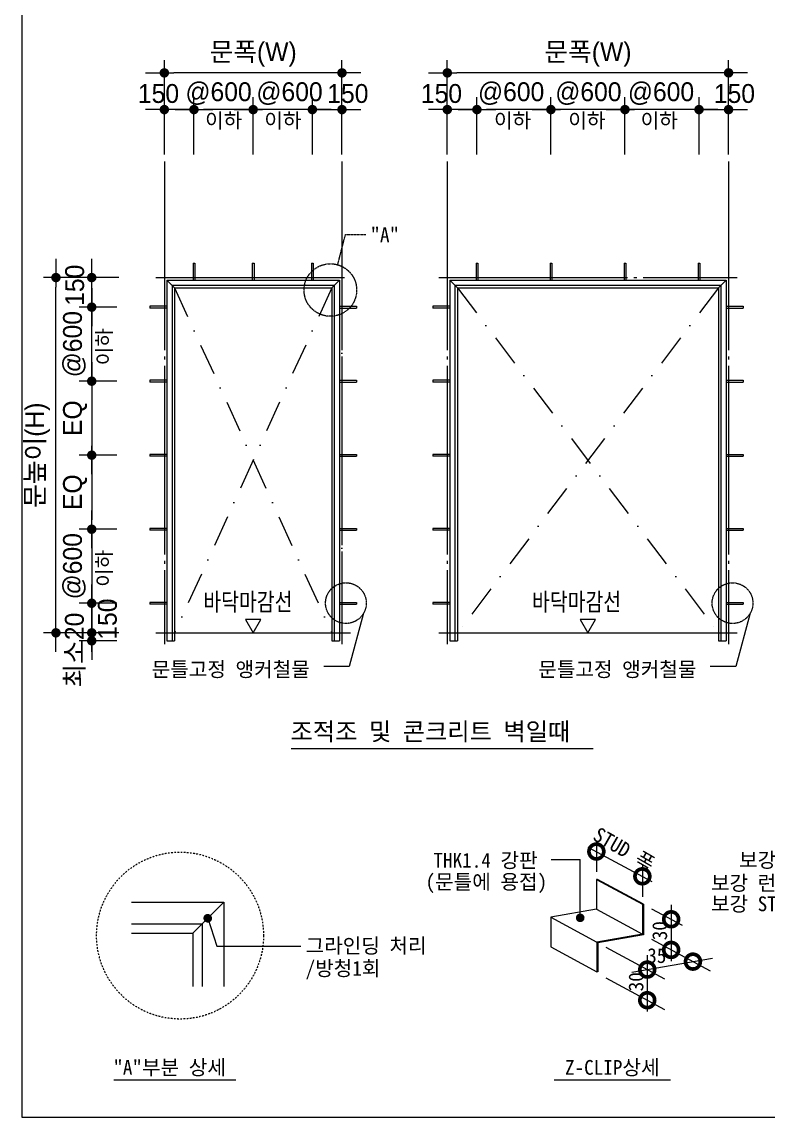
# Model space of a CAD drawing. Header units: millimetres. Extents: x 3752 to 81841, y 4485 to 53170.
# Drawn here: x 3794 to 15655, y 4485 to 21894 of the extents above; entities that cross this region are included whole.
import ezdxf

# ---------------------------------------------------------------- set-up
doc = ezdxf.new("R2010")
doc.units = ezdxf.units.MM
doc.header["$LTSCALE"] = 50
for name, pattern in [('CEN', [62, 60, -1, 0, -1]), ('CENTER', [65, 60, -2, 1, -2]), ('DASHDOT', [1, 0.5, -0.25, 0, -0.25]), ('HIDDEN2', [4.7625, 3.175, -1.5875])]:
    doc.linetypes.add(name, pattern=pattern)
for name, color, linetype in [('A-CNTL', 1, 'CENTER'), ('A-DIMS', 7, 'Continuous'), ('A-ELEV-LIN2', 7, 'Continuous'), ('A-MKXS-LEAD', 7, 'Continuous'), ('A-MKXS-MAK2', 3, 'Continuous'), ('A-XXXX-OPEN', 1, 'DASHDOT'), ('A-XXXX-STL', 3, 'Continuous'), ('A-XXXX-SYMB', 7, 'Continuous'), ('A-XXXX-TABL', 7, 'Continuous'), ('A-XXXX-TXT2', 3, 'Continuous'), ('CEN1', 10, 'CEN'), ('FIN2', 6, 'Continuous')]:
    doc.layers.add(name, color=color, linetype=linetype)
doc.styles.add('A.TESCO-돋움', font='')
doc.styles.add('돋움', font='')
doc.styles.add('돋움3', font='', dxfattribs={"width": 0.8})
doc.styles.add('돋움체', font='')
doc.styles.get('A.TESCO-돋움').set_extended_font_data('Dotum')
doc.styles.get('돋움').set_extended_font_data('Dotum')
doc.styles.get('돋움3').set_extended_font_data('Dotum')
doc.styles.get('돋움체').set_extended_font_data('DotumChe')
doc.dimstyles.new('CDIM', dxfattribs={"dimscale": 100, "dimtxt": 3, "dimasz": 1, "dimexe": 2, "dimexo": 1, "dimgap": 1, "dimtad": 1, "dimdec": 0, "dimrnd": 0.5, "dimzin": 0, "dimdsep": 32, "dimtxsty": '돋움3', "dimblk1": '_CIDOT', "dimblk2": '_CIDOT', "dimsah": 1, "dimcen": 5.5, "dimclrd": 2, "dimclre": 2, "dimclrt": 7, "dimadec": 0, "dimazin": 0, "dimtfac": 1, "dimtdec": 0, "dimtix": 1, "dimtmove": 2, "dimatfit": 1, "dimldrblk": 'DOT', "dimfxl": 1, "dimtolj": 1, "dimtzin": 0, "dimlwd": -1, "dimarcsym": 0})

# ---------------------------------------------------------------- blocks, each defined once
blk = doc.blocks.new('_DotSmall')
at = {"color": 0, "linetype": 'ByBlock', "const_width": 0.5}
blk.add_lwpolyline([(-0.0625, 0, 1), (0.0625, 0, 1)], format="xyb", close=True, dxfattribs=at)
blk = doc.blocks.new('_CIDOT')
at = {"color": 0, "linetype": 'ByBlock'}
blk.add_line((2, 0), (-1, 0), dxfattribs=at)
at = {"color": 0, "linetype": 'ByBlock', "const_width": 0.5}
blk.add_lwpolyline([(-0.25, 0, 1), (0.25, 0, 1)], format="xyb", close=True, dxfattribs=at)
blk = doc.blocks.new('*D162')
at = {"layer": 'A-DIMS', "transparency": 16777216}
for p, q in [((4904, 17980), (4904, 18130)), ((4904, 17360), (4904, 17830)), ((4904, 17210), (4904, 17060))]:
    blk.add_line(p, q, dxfattribs=at)
at = {"layer": 'A-DIMS', "lineweight": -2, "transparency": 16777216}
for p, q in [((5304, 17830), (4704, 17830)), ((5304, 17360), (4704, 17360))]:
    blk.add_line(p, q, dxfattribs=at)
at = {"layer": 'A-DIMS', "transparency": 16777216, "xscale": 150, "yscale": 150, "zscale": 150}
for p, rotation in [((4904, 17830), 270), ((4904, 17360), 90)]:
    blk.add_blockref('_CIDOT', p, dxfattribs=dict(at, rotation=rotation))
at = {"layer": 'A-DIMS', "color": 3, "transparency": 16777216, "insert": (4634, 17708), "char_height": 300, "attachment_point": 5, "rotation": 90, "style": '돋움'}
blk.add_mtext('\\A1;150', dxfattribs=at)
blk = doc.blocks.new('_Dot')
at = {"color": 0, "linetype": 'ByBlock', "lineweight": -2}
blk.add_line((-0.5, 0), (-1, 0), dxfattribs=at)
at = {"color": 0, "linetype": 'ByBlock', "const_width": 0.5}
blk.add_lwpolyline([(-0.25, 0, 1), (0.25, 0, 1)], format="xyb", close=True, dxfattribs=at)
blk = doc.blocks.new('*D163')
at = {"layer": 'A-DIMS', "lineweight": -2, "transparency": 16777216}
for p, q in [((5335, 17830), (4135, 17830)), ((5335, 12183), (4135, 12183))]:
    blk.add_line(p, q, dxfattribs=at)
at = {"layer": 'A-DIMS', "transparency": 16777216}
blk.add_line((4335, 12333), (4335, 17680), dxfattribs=at)
at = {"layer": 'A-DIMS', "transparency": 16777216, "xscale": 150, "yscale": 150, "zscale": 150}
for p, rotation in [((4335, 17830), 90), ((4335, 12183), 270)]:
    blk.add_blockref('_CIDOT', p, dxfattribs=dict(at, rotation=rotation))
at = {"layer": 'A-DIMS', "color": 3, "transparency": 16777216, "insert": (4043, 15007), "char_height": 300, "attachment_point": 5, "rotation": 90, "style": '돋움'}
blk.add_mtext('\\A1;문높이(H)', dxfattribs=at)
blk = doc.blocks.new('*D164')
at = {"layer": 'A-DIMS', "transparency": 16777216}
for p, q in [((4904, 17510), (4904, 17660)), ((4904, 16183), (4904, 17360)), ((4904, 16033), (4904, 15883))]:
    blk.add_line(p, q, dxfattribs=at)
at = {"layer": 'A-DIMS', "lineweight": -2, "transparency": 16777216}
for p, q in [((5304, 17360), (4704, 17360)), ((5304, 16183), (4704, 16183))]:
    blk.add_line(p, q, dxfattribs=at)
at = {"layer": 'A-DIMS', "transparency": 16777216, "xscale": 150, "yscale": 150, "zscale": 150}
for p, rotation in [((4904, 17360), 270), ((4904, 16183), 90)]:
    blk.add_blockref('_CIDOT', p, dxfattribs=dict(at, rotation=rotation))
at = {"layer": 'A-DIMS', "color": 3, "transparency": 16777216, "insert": (4628, 16772), "char_height": 300, "attachment_point": 5, "rotation": 90, "style": '돋움'}
blk.add_mtext('\\A1;@600', dxfattribs=at)
blk = doc.blocks.new('*D165')
at = {"layer": 'A-DIMS', "transparency": 16777216}
for p, q in [((4904, 12333), (4904, 12483)), ((4904, 12056), (4904, 12183)), ((4904, 11906), (4904, 11756))]:
    blk.add_line(p, q, dxfattribs=at)
at = {"layer": 'A-DIMS', "lineweight": -2, "transparency": 16777216}
for p, q in [((5304, 12183), (4704, 12183)), ((5304, 12056), (4704, 12056))]:
    blk.add_line(p, q, dxfattribs=at)
at = {"layer": 'A-DIMS', "transparency": 16777216, "xscale": 150, "yscale": 150, "zscale": 150}
for p, rotation in [((4904, 12056), 90), ((4904, 12183), 270)]:
    blk.add_blockref('_CIDOT', p, dxfattribs=dict(at, rotation=rotation))
at = {"layer": 'A-DIMS', "color": 3, "transparency": 16777216, "insert": (4644, 11909), "char_height": 300, "attachment_point": 5, "rotation": 90, "style": '돋움'}
blk.add_mtext('\\A1;최소20', dxfattribs=at)
blk = doc.blocks.new('*D166')
at = {"layer": 'A-DIMS', "transparency": 16777216}
for p, q in [((4904, 12803), (4904, 12953)), ((4904, 12653), (4904, 12183)), ((4904, 12033), (4904, 11883))]:
    blk.add_line(p, q, dxfattribs=at)
at = {"layer": 'A-DIMS', "lineweight": -2, "transparency": 16777216}
for p, q in [((5304, 12653), (4704, 12653)), ((5304, 12183), (4704, 12183))]:
    blk.add_line(p, q, dxfattribs=at)
at = {"layer": 'A-DIMS', "transparency": 16777216, "xscale": 150, "yscale": 150, "zscale": 150}
for p, rotation in [((4904, 12653), 270), ((4904, 12183), 90)]:
    blk.add_blockref('_CIDOT', p, dxfattribs=dict(at, rotation=rotation))
at = {"layer": 'A-DIMS', "color": 3, "transparency": 16777216, "insert": (5154, 12401), "char_height": 300, "attachment_point": 5, "rotation": 90, "style": '돋움'}
blk.add_mtext('\\A1;150', dxfattribs=at)
blk = doc.blocks.new('*D167')
at = {"layer": 'A-DIMS', "transparency": 16777216}
for p, q in [((4904, 13980), (4904, 14130)), ((4904, 13830), (4904, 12653)), ((4904, 12503), (4904, 12353))]:
    blk.add_line(p, q, dxfattribs=at)
at = {"layer": 'A-DIMS', "lineweight": -2, "transparency": 16777216}
for p, q in [((5304, 13830), (4704, 13830)), ((5304, 12653), (4704, 12653))]:
    blk.add_line(p, q, dxfattribs=at)
at = {"layer": 'A-DIMS', "transparency": 16777216, "xscale": 150, "yscale": 150, "zscale": 150}
for p, rotation in [((4904, 13830), 270), ((4904, 12653), 90)]:
    blk.add_blockref('_CIDOT', p, dxfattribs=dict(at, rotation=rotation))
at = {"layer": 'A-DIMS', "color": 3, "transparency": 16777216, "insert": (4628, 13242), "char_height": 300, "attachment_point": 5, "rotation": 90, "style": '돋움'}
blk.add_mtext('\\A1;@600', dxfattribs=at)
blk = doc.blocks.new('*D168')
at = {"layer": 'A-DIMS', "lineweight": -2, "transparency": 16777216}
for p, q in [((5304, 16183), (4704, 16183)), ((5304, 15007), (4704, 15007))]:
    blk.add_line(p, q, dxfattribs=at)
at = {"layer": 'A-DIMS', "transparency": 16777216}
blk.add_line((4904, 16033), (4904, 15157), dxfattribs=at)
at = {"layer": 'A-DIMS', "transparency": 16777216, "xscale": 150, "yscale": 150, "zscale": 150}
for p, rotation in [((4904, 16183), 90), ((4904, 15007), 270)]:
    blk.add_blockref('_CIDOT', p, dxfattribs=dict(at, rotation=rotation))
at = {"layer": 'A-DIMS', "color": 3, "transparency": 16777216, "insert": (4639, 15595), "char_height": 300, "attachment_point": 5, "rotation": 90, "style": '돋움'}
blk.add_mtext('\\A1;EQ', dxfattribs=at)
blk = doc.blocks.new('*D169')
at = {"layer": 'A-DIMS', "lineweight": -2, "transparency": 16777216}
for p, q in [((5304, 15007), (4704, 15007)), ((5304, 13830), (4704, 13830))]:
    blk.add_line(p, q, dxfattribs=at)
at = {"layer": 'A-DIMS', "transparency": 16777216}
blk.add_line((4904, 14857), (4904, 13980), dxfattribs=at)
at = {"layer": 'A-DIMS', "transparency": 16777216, "xscale": 150, "yscale": 150, "zscale": 150}
for p, rotation in [((4904, 15007), 90), ((4904, 13830), 270)]:
    blk.add_blockref('_CIDOT', p, dxfattribs=dict(at, rotation=rotation))
at = {"layer": 'A-DIMS', "color": 3, "transparency": 16777216, "insert": (4639, 14418), "char_height": 300, "attachment_point": 5, "rotation": 90, "style": '돋움'}
blk.add_mtext('\\A1;EQ', dxfattribs=at)
blk = doc.blocks.new('*D170')
at = {"layer": 'A-DIMS', "lineweight": -2, "transparency": 16777216}
for p, q in [((6058, 19784), (6058, 21284)), ((8882, 19784), (8882, 21284))]:
    blk.add_line(p, q, dxfattribs=at)
at = {"layer": 'A-DIMS', "transparency": 16777216}
blk.add_line((8732, 21084), (6208, 21084), dxfattribs=at)
at = {"layer": 'A-DIMS', "transparency": 16777216, "xscale": 150, "yscale": 150, "zscale": 150, "rotation": 180}
blk.add_blockref('_CIDOT', (6058, 21084), dxfattribs=at)
at = {"layer": 'A-DIMS', "transparency": 16777216, "xscale": 150, "yscale": 150, "zscale": 150}
blk.add_blockref('_CIDOT', (8882, 21084), dxfattribs=at)
at = {"layer": 'A-DIMS', "color": 3, "transparency": 16777216, "insert": (7470, 21376), "char_height": 300, "attachment_point": 5, "style": '돋움'}
blk.add_mtext('\\A1;문폭(W)', dxfattribs=at)
blk = doc.blocks.new('*D171')
at = {"layer": 'A-DIMS', "lineweight": -2, "transparency": 16777216}
for p, q in [((6058, 19784), (6058, 20700)), ((6529, 19784), (6529, 20700))]:
    blk.add_line(p, q, dxfattribs=at)
at = {"layer": 'A-DIMS', "transparency": 16777216}
for p, q in [((5908, 20500), (5758, 20500)), ((6529, 20500), (6058, 20500)), ((6679, 20500), (6829, 20500))]:
    blk.add_line(p, q, dxfattribs=at)
at = {"layer": 'A-DIMS', "transparency": 16777216, "xscale": 150, "yscale": 150, "zscale": 150}
blk.add_blockref('_CIDOT', (6058, 20500), dxfattribs=at)
at = {"layer": 'A-DIMS', "transparency": 16777216, "xscale": 150, "yscale": 150, "zscale": 150, "rotation": 180}
blk.add_blockref('_CIDOT', (6529, 20500), dxfattribs=at)
at = {"layer": 'A-DIMS', "color": 3, "transparency": 16777216, "insert": (5965, 20754), "char_height": 300, "attachment_point": 5, "style": '돋움'}
blk.add_mtext('\\A1;150', dxfattribs=at)
blk = doc.blocks.new('*D172')
at = {"layer": 'A-DIMS', "lineweight": -2, "transparency": 16777216}
for p, q in [((6529, 19784), (6529, 20700)), ((7470, 19784), (7470, 20700))]:
    blk.add_line(p, q, dxfattribs=at)
at = {"layer": 'A-DIMS', "transparency": 16777216}
blk.add_line((7320, 20500), (6679, 20500), dxfattribs=at)
at = {"layer": 'A-DIMS', "transparency": 16777216, "xscale": 150, "yscale": 150, "zscale": 150, "rotation": 180}
blk.add_blockref('_CIDOT', (6529, 20500), dxfattribs=at)
at = {"layer": 'A-DIMS', "transparency": 16777216, "xscale": 150, "yscale": 150, "zscale": 150}
blk.add_blockref('_CIDOT', (7470, 20500), dxfattribs=at)
at = {"layer": 'A-DIMS', "color": 3, "transparency": 16777216, "insert": (6920, 20754), "char_height": 300, "attachment_point": 5, "style": '돋움'}
blk.add_mtext('\\A1;@600', dxfattribs=at)
blk = doc.blocks.new('*D173')
at = {"layer": 'A-DIMS', "lineweight": -2, "transparency": 16777216}
for p, q in [((7470, 19784), (7470, 20700)), ((8411, 19784), (8411, 20700))]:
    blk.add_line(p, q, dxfattribs=at)
at = {"layer": 'A-DIMS', "transparency": 16777216}
blk.add_line((8261, 20500), (7620, 20500), dxfattribs=at)
at = {"layer": 'A-DIMS', "transparency": 16777216, "xscale": 150, "yscale": 150, "zscale": 150, "rotation": 180}
blk.add_blockref('_CIDOT', (7470, 20500), dxfattribs=at)
at = {"layer": 'A-DIMS', "transparency": 16777216, "xscale": 150, "yscale": 150, "zscale": 150}
blk.add_blockref('_CIDOT', (8411, 20500), dxfattribs=at)
at = {"layer": 'A-DIMS', "color": 3, "transparency": 16777216, "insert": (8048, 20754), "char_height": 300, "attachment_point": 5, "style": '돋움'}
blk.add_mtext('\\A1;@600', dxfattribs=at)
blk = doc.blocks.new('*D174')
at = {"layer": 'A-DIMS', "lineweight": -2, "transparency": 16777216}
for p, q in [((8411, 19784), (8411, 20700)), ((8882, 19784), (8882, 20700))]:
    blk.add_line(p, q, dxfattribs=at)
at = {"layer": 'A-DIMS', "transparency": 16777216}
for p, q in [((8261, 20500), (8111, 20500)), ((8411, 20500), (8882, 20500)), ((9032, 20500), (9182, 20500))]:
    blk.add_line(p, q, dxfattribs=at)
at = {"layer": 'A-DIMS', "transparency": 16777216, "xscale": 150, "yscale": 150, "zscale": 150}
blk.add_blockref('_CIDOT', (8411, 20500), dxfattribs=at)
at = {"layer": 'A-DIMS', "transparency": 16777216, "xscale": 150, "yscale": 150, "zscale": 150, "rotation": 180}
blk.add_blockref('_CIDOT', (8882, 20500), dxfattribs=at)
at = {"layer": 'A-DIMS', "color": 3, "transparency": 16777216, "insert": (8975, 20754), "char_height": 300, "attachment_point": 5, "style": '돋움'}
blk.add_mtext('\\A1;150', dxfattribs=at)
blk = doc.blocks.new('*D175')
at = {"layer": 'A-DIMS', "lineweight": -2, "transparency": 16777216}
for p, q in [((10556, 19784), (10556, 21284)), ((15027, 19784), (15027, 21284))]:
    blk.add_line(p, q, dxfattribs=at)
at = {"layer": 'A-DIMS', "transparency": 16777216}
blk.add_line((14877, 21084), (10706, 21084), dxfattribs=at)
at = {"layer": 'A-DIMS', "transparency": 16777216, "xscale": 150, "yscale": 150, "zscale": 150, "rotation": 180}
blk.add_blockref('_CIDOT', (10556, 21084), dxfattribs=at)
at = {"layer": 'A-DIMS', "transparency": 16777216, "xscale": 150, "yscale": 150, "zscale": 150}
blk.add_blockref('_CIDOT', (15027, 21084), dxfattribs=at)
at = {"layer": 'A-DIMS', "color": 3, "transparency": 16777216, "insert": (12792, 21376), "char_height": 300, "attachment_point": 5, "style": '돋움'}
blk.add_mtext('\\A1;문폭(W)', dxfattribs=at)
blk = doc.blocks.new('*D176')
at = {"layer": 'A-DIMS', "lineweight": -2, "transparency": 16777216}
for p, q in [((10556, 19784), (10556, 20700)), ((11027, 19784), (11027, 20700))]:
    blk.add_line(p, q, dxfattribs=at)
at = {"layer": 'A-DIMS', "transparency": 16777216}
for p, q in [((10406, 20500), (10256, 20500)), ((11027, 20500), (10556, 20500)), ((11177, 20500), (11327, 20500))]:
    blk.add_line(p, q, dxfattribs=at)
at = {"layer": 'A-DIMS', "transparency": 16777216, "xscale": 150, "yscale": 150, "zscale": 150}
blk.add_blockref('_CIDOT', (10556, 20500), dxfattribs=at)
at = {"layer": 'A-DIMS', "transparency": 16777216, "xscale": 150, "yscale": 150, "zscale": 150, "rotation": 180}
blk.add_blockref('_CIDOT', (11027, 20500), dxfattribs=at)
at = {"layer": 'A-DIMS', "color": 3, "transparency": 16777216, "insert": (10463, 20754), "char_height": 300, "attachment_point": 5, "style": '돋움'}
blk.add_mtext('\\A1;150', dxfattribs=at)
blk = doc.blocks.new('*D177')
at = {"layer": 'A-DIMS', "lineweight": -2, "transparency": 16777216}
for p, q in [((11027, 19784), (11027, 20700)), ((12203, 19784), (12203, 20700))]:
    blk.add_line(p, q, dxfattribs=at)
at = {"layer": 'A-DIMS', "transparency": 16777216}
blk.add_line((12053, 20500), (11177, 20500), dxfattribs=at)
at = {"layer": 'A-DIMS', "transparency": 16777216, "xscale": 150, "yscale": 150, "zscale": 150, "rotation": 180}
blk.add_blockref('_CIDOT', (11027, 20500), dxfattribs=at)
at = {"layer": 'A-DIMS', "transparency": 16777216, "xscale": 150, "yscale": 150, "zscale": 150}
blk.add_blockref('_CIDOT', (12203, 20500), dxfattribs=at)
at = {"layer": 'A-DIMS', "color": 3, "transparency": 16777216, "insert": (11571, 20754), "char_height": 300, "attachment_point": 5, "style": '돋움'}
blk.add_mtext('\\A1;@600', dxfattribs=at)
blk = doc.blocks.new('*D178')
at = {"layer": 'A-DIMS', "lineweight": -2, "transparency": 16777216}
for p, q in [((14557, 19784), (14557, 20700)), ((15027, 19784), (15027, 20700))]:
    blk.add_line(p, q, dxfattribs=at)
at = {"layer": 'A-DIMS', "transparency": 16777216}
for p, q in [((14407, 20500), (14257, 20500)), ((14557, 20500), (15027, 20500)), ((15177, 20500), (15327, 20500))]:
    blk.add_line(p, q, dxfattribs=at)
at = {"layer": 'A-DIMS', "transparency": 16777216, "xscale": 150, "yscale": 150, "zscale": 150}
blk.add_blockref('_CIDOT', (14557, 20500), dxfattribs=at)
at = {"layer": 'A-DIMS', "transparency": 16777216, "xscale": 150, "yscale": 150, "zscale": 150, "rotation": 180}
blk.add_blockref('_CIDOT', (15027, 20500), dxfattribs=at)
at = {"layer": 'A-DIMS', "color": 3, "transparency": 16777216, "insert": (15120, 20754), "char_height": 300, "attachment_point": 5, "style": '돋움'}
blk.add_mtext('\\A1;150', dxfattribs=at)
blk = doc.blocks.new('*D179')
at = {"layer": 'A-DIMS', "lineweight": -2, "transparency": 16777216}
for p, q in [((12203, 19784), (12203, 20700)), ((13380, 19784), (13380, 20700))]:
    blk.add_line(p, q, dxfattribs=at)
at = {"layer": 'A-DIMS', "transparency": 16777216}
blk.add_line((13230, 20500), (12353, 20500), dxfattribs=at)
at = {"layer": 'A-DIMS', "transparency": 16777216, "xscale": 150, "yscale": 150, "zscale": 150, "rotation": 180}
blk.add_blockref('_CIDOT', (12203, 20500), dxfattribs=at)
at = {"layer": 'A-DIMS', "transparency": 16777216, "xscale": 150, "yscale": 150, "zscale": 150}
blk.add_blockref('_CIDOT', (13380, 20500), dxfattribs=at)
at = {"layer": 'A-DIMS', "color": 3, "transparency": 16777216, "insert": (12799, 20754), "char_height": 300, "attachment_point": 5, "style": '돋움'}
blk.add_mtext('\\A1;@600', dxfattribs=at)
blk = doc.blocks.new('*D180')
at = {"layer": 'A-DIMS', "lineweight": -2, "transparency": 16777216}
for p, q in [((13380, 19784), (13380, 20700)), ((14557, 19784), (14557, 20700))]:
    blk.add_line(p, q, dxfattribs=at)
at = {"layer": 'A-DIMS', "transparency": 16777216}
blk.add_line((14407, 20500), (13530, 20500), dxfattribs=at)
at = {"layer": 'A-DIMS', "transparency": 16777216, "xscale": 150, "yscale": 150, "zscale": 150, "rotation": 180}
blk.add_blockref('_CIDOT', (13380, 20500), dxfattribs=at)
at = {"layer": 'A-DIMS', "transparency": 16777216, "xscale": 150, "yscale": 150, "zscale": 150}
blk.add_blockref('_CIDOT', (14557, 20500), dxfattribs=at)
at = {"layer": 'A-DIMS', "color": 3, "transparency": 16777216, "insert": (13953, 20754), "char_height": 300, "attachment_point": 5, "style": '돋움'}
blk.add_mtext('\\A1;@600', dxfattribs=at)

msp = doc.modelspace()

# ---------------------------------------------------------------- linework, layer by layer
at = {"layer": 'A-CNTL'}
for p, q in [((6058.1, 19677.2), (6058.1, 12002)), ((10556.1, 19677.2), (10556.1, 12002)), ((15027.3, 19677.2), (15027.3, 12002)), ((5922.5, 17830.5), (9017.5, 17830.5)), ((10420.6, 17830.5), (15162.8, 17830.5))]:
    msp.add_line(p, q, dxfattribs=at)
at = {"layer": 'A-DIMS'}
for p, q in [((12792, 8778.6), (13807.6, 8231.2)), ((12925.3, 8878.1), (12925.3, 8383.1)), ((13656.6, 8484), (13656.6, 7989)), ((14114.4, 7861.3), (14114.4, 6964.6)), ((13802, 7798.2), (14288.7, 7536)), ((13076, 7184.8), (14007.5, 6682.8)), ((13802, 7311.4), (14733.5, 6809.3)), ((13486.5, 6786.8), (14773.7, 7011.2)), ((13734.3, 7061.4), (13734.3, 6164.7)), ((13076, 6697.9), (14007.5, 6195.9))]:
    msp.add_line(p, q, dxfattribs=at)
at = {"layer": 'A-ELEV-LIN2', "linetype": 'Continuous'}
for p, q in [((6098.7, 17789.8), (6098.7, 12056.2)), ((6098.7, 17789.8), (8841.3, 17789.8)), ((6098.7, 17789.8), (6220.7, 17667.8)), ((8719.3, 17667.8), (8841.3, 17789.8)), ((8841.3, 17789.8), (8841.3, 12056.2)), ((10596.8, 17789.8), (10596.8, 12056.2)), ((10596.8, 17789.8), (14986.6, 17789.8)), ((10596.8, 17789.8), (10718.8, 17667.8)), ((14864.6, 17667.8), (14986.6, 17789.8)), ((14986.6, 17789.8), (14986.6, 12056.2)), ((6180.1, 17708.5), (6180.1, 12056.2)), ((6180.1, 17708.5), (8760, 17708.5)), ((6220.7, 17667.8), (6220.7, 12056.2)), ((6220.7, 17667.8), (8719.3, 17667.8)), ((8719.3, 17667.8), (8719.3, 12056.2)), ((8760, 17708.5), (8760, 12056.2)), ((10678.1, 17708.5), (10678.1, 12056.2)), ((10678.1, 17708.5), (14905.3, 17708.5)), ((10718.8, 17667.8), (10718.8, 12056.2)), ((10718.8, 17667.8), (14864.6, 17667.8)), ((14864.6, 17667.8), (14864.6, 12056.2)), ((14905.3, 17708.5), (14905.3, 12056.2)), ((6098.7, 12056.2), (6220.7, 12056.2)), ((8719.3, 12056.2), (8841.3, 12056.2)), ((10596.8, 12056.2), (10718.8, 12056.2)), ((14864.6, 12056.2), (14986.6, 12056.2)), ((12925.3, 8261.6), (12925.3, 7789)), ((12925.3, 8261.6), (13656.6, 7867.5)), ((12942.3, 8261.6), (12925.3, 8261.6)), ((13673.5, 7867.5), (12942.3, 8261.6)), ((5535.2, 7900), (7001.9, 7900)), ((6509, 7407.1), (7001.9, 7900)), ((7001.9, 7900), (7001.9, 6561.4)), ((13673.5, 7867.5), (13656.6, 7867.5)), ((12925.3, 7789), (12199.2, 7662.4)), ((12199.2, 7662.4), (12930.5, 7268.3)), ((12199.2, 7662.4), (12199.2, 7189.8)), ((12925.3, 7789), (13656.6, 7394.9)), ((5535.2, 7554.9), (6656.9, 7554.9)), ((6656.9, 7554.9), (6656.9, 6561.4)), ((5535.2, 7407.1), (6509, 7407.1)), ((6509, 7407.1), (6509, 6561.4)), ((12199.2, 7189.8), (12930.5, 6795.7)), ((12947.5, 6795.7), (12930.5, 6795.7))]:
    msp.add_line(p, q, dxfattribs=at)
for points in [[(13656.6, 7867.5), (13656.6, 7394.9), (12930.5, 7268.3), (12930.5, 6795.7)], [(13673.5, 7867.5), (13673.5, 7380.6), (12947.5, 7254), (12947.5, 6795.7)]]:
    msp.add_lwpolyline(points, dxfattribs=at)
at = {"layer": 'A-MKXS-LEAD'}
for p, q in [((9224.8, 12493.2), (8998.6, 11649.3)), ((15370.1, 12493.2), (15143.9, 11649.3)), ((8998.6, 11649.3), (8591.3, 11649.3)), ((15143.9, 11649.3), (14736.6, 11649.3)), ((12205.8, 8579.5), (12668.4, 8579.5)), ((12668.4, 7652.7), (12668.4, 8579.5)), ((6747.6, 7645.7), (6894.3, 7202.5)), ((6894.3, 7202.5), (8227.7, 7202.5))]:
    msp.add_line(p, q, dxfattribs=at)
at = {"layer": 'A-MKXS-LEAD', "const_width": 68.5}
for points in [[(6713.3, 7645.7, -1), (6781.8, 7645.7, -1)], [(12668.4, 7618.4, 1), (12668.4, 7686.9, 1)]]:
    msp.add_lwpolyline(points, format="xyb", close=True, dxfattribs=at)
at = {"layer": 'A-MKXS-MAK2', "linetype": 'HIDDEN2', "ltscale": 0.01}
for p, q in [((8813.8, 18033.3), (8936.7, 18513.4)), ((8936.7, 18513.4), (9259, 18513.4))]:
    msp.add_line(p, q, dxfattribs=at)
for centre, radius in [((8697, 17632.2), 417.8), ((8944.5, 12655.1), 323.7), ((15089.8, 12655.1), 323.7)]:
    msp.add_circle(centre, radius, dxfattribs=at)
at = {"layer": 'A-XXXX-OPEN', "ltscale": 20}
for p, q in [((8719.3, 17667.8), (6220.7, 12182.7)), ((6220.7, 17667.8), (8719.3, 12182.7)), ((14864.6, 17667.8), (10718.8, 12182.7)), ((10718.8, 17667.8), (14864.6, 12182.7))]:
    msp.add_line(p, q, dxfattribs=at)
at = {"layer": 'A-XXXX-STL'}
for p, q in [((6515.2, 18060.9), (6515.2, 17789.8)), ((6515.2, 18060.9), (6542.3, 18060.9)), ((6542.3, 18060.9), (6542.3, 17789.8)), ((7456.5, 18060.9), (7456.5, 17789.8)), ((7456.5, 18060.9), (7483.6, 18060.9)), ((7483.6, 18060.9), (7483.6, 17789.8)), ((8397.7, 18060.9), (8397.7, 17789.8)), ((8397.7, 18060.9), (8424.9, 18060.9)), ((8424.9, 18060.9), (8424.9, 17789.8)), ((11013.2, 18060.9), (11040.3, 18060.9)), ((11013.2, 18060.9), (11013.2, 17789.8)), ((11040.3, 18060.9), (11040.3, 17789.8)), ((12189.8, 18060.9), (12189.8, 17789.8)), ((12189.8, 18060.9), (12217, 18060.9)), ((12217, 18060.9), (12217, 17789.8)), ((13366.5, 18060.9), (13366.5, 17789.8)), ((13366.5, 18060.9), (13393.6, 18060.9)), ((13393.6, 18060.9), (13393.6, 17789.8)), ((14543.1, 18060.9), (14570.2, 18060.9)), ((14543.1, 18060.9), (14543.1, 17789.8)), ((14570.2, 18060.9), (14570.2, 17789.8)), ((6098.7, 17373.4), (5827.7, 17373.4)), ((5827.7, 17373.4), (5827.7, 17346.3)), ((6098.7, 17346.3), (5827.7, 17346.3)), ((8841.3, 17373.4), (9112.4, 17373.4)), ((8841.3, 17346.3), (9112.4, 17346.3)), ((9112.4, 17373.4), (9112.4, 17346.3)), ((10596.8, 17373.4), (10325.7, 17373.4)), ((10325.7, 17373.4), (10325.7, 17346.3)), ((10596.8, 17346.3), (10325.7, 17346.3)), ((14986.6, 17373.4), (15257.7, 17373.4)), ((14986.6, 17346.3), (15257.7, 17346.3)), ((15257.7, 17373.4), (15257.7, 17346.3)), ((6098.7, 16196.8), (5827.7, 16196.8)), ((5827.7, 16196.8), (5827.7, 16169.7)), ((8841.3, 16196.8), (9112.4, 16196.8)), ((9112.4, 16196.8), (9112.4, 16169.7)), ((10596.8, 16196.8), (10325.7, 16196.8)), ((10325.7, 16196.8), (10325.7, 16169.7)), ((14986.6, 16196.8), (15257.7, 16196.8)), ((15257.7, 16196.8), (15257.7, 16169.7)), ((6098.7, 16169.7), (5827.7, 16169.7)), ((8841.3, 16169.7), (9112.4, 16169.7)), ((10596.8, 16169.7), (10325.7, 16169.7)), ((14986.6, 16169.7), (15257.7, 16169.7)), ((6098.7, 15020.2), (5827.7, 15020.2)), ((5827.7, 15020.2), (5827.7, 14993.1)), ((6098.7, 14993.1), (5827.7, 14993.1)), ((8841.3, 15020.2), (9112.4, 15020.2)), ((8841.3, 14993.1), (9112.4, 14993.1)), ((9112.4, 15020.2), (9112.4, 14993.1)), ((10596.8, 15020.2), (10325.7, 15020.2)), ((10325.7, 15020.2), (10325.7, 14993.1)), ((10596.8, 14993.1), (10325.7, 14993.1)), ((14986.6, 15020.2), (15257.7, 15020.2)), ((14986.6, 14993.1), (15257.7, 14993.1)), ((15257.7, 15020.2), (15257.7, 14993.1)), ((6098.7, 13843.6), (5827.7, 13843.6)), ((5827.7, 13843.6), (5827.7, 13816.4)), ((6098.7, 13816.4), (5827.7, 13816.4)), ((8841.3, 13843.6), (9112.4, 13843.6)), ((8841.3, 13816.4), (9112.4, 13816.4)), ((9112.4, 13843.6), (9112.4, 13816.4)), ((10596.8, 13843.6), (10325.7, 13843.6)), ((10325.7, 13843.6), (10325.7, 13816.4)), ((10596.8, 13816.4), (10325.7, 13816.4)), ((14986.6, 13843.6), (15257.7, 13843.6)), ((14986.6, 13816.4), (15257.7, 13816.4)), ((15257.7, 13843.6), (15257.7, 13816.4)), ((6098.7, 12666.9), (5827.7, 12666.9)), ((5827.7, 12666.9), (5827.7, 12639.8)), ((6098.7, 12666.9), (5827.7, 12666.9)), ((5827.7, 12666.9), (5827.7, 12639.8)), ((6098.7, 12639.8), (5827.7, 12639.8)), ((6098.7, 12639.8), (5827.7, 12639.8)), ((8841.3, 12666.9), (9112.4, 12666.9)), ((8841.3, 12666.9), (9112.4, 12666.9)), ((8841.3, 12639.8), (9112.4, 12639.8)), ((8841.3, 12639.8), (9112.4, 12639.8)), ((9112.4, 12666.9), (9112.4, 12639.8)), ((9112.4, 12666.9), (9112.4, 12639.8)), ((10596.8, 12666.9), (10325.7, 12666.9)), ((10596.8, 12666.9), (10325.7, 12666.9)), ((10325.7, 12666.9), (10325.7, 12639.8)), ((10325.7, 12666.9), (10325.7, 12639.8)), ((10596.8, 12639.8), (10325.7, 12639.8)), ((10596.8, 12639.8), (10325.7, 12639.8)), ((14986.6, 12666.9), (15257.7, 12666.9)), ((14986.6, 12666.9), (15257.7, 12666.9)), ((14986.6, 12639.8), (15257.7, 12639.8)), ((14986.6, 12639.8), (15257.7, 12639.8)), ((15257.7, 12666.9), (15257.7, 12639.8)), ((15257.7, 12666.9), (15257.7, 12639.8))]:
    msp.add_line(p, q, dxfattribs=at)
at = {"layer": 'A-XXXX-SYMB'}
for p, q in [((7347.6, 12394.7), (7470, 12182.7)), ((7592.4, 12394.7), (7347.6, 12394.7)), ((7470, 12182.7), (7592.4, 12394.7)), ((12669.3, 12394.7), (12791.7, 12182.7)), ((12914.1, 12394.7), (12669.3, 12394.7)), ((12791.7, 12182.7), (12914.1, 12394.7)), ((12873.8, 10341.5), (8073.2, 10341.5)), ((5257.2, 5075), (7192.5, 5075)), ((12256.2, 5075), (14104.9, 5075))]:
    msp.add_line(p, q, dxfattribs=at)
at = {"layer": 'A-XXXX-SYMB', "linetype": 'DASHDOT'}
msp.add_circle((6308, 7370.6), 1326.7, dxfattribs=at)
at = {"layer": 'A-XXXX-TABL', "color": 3}
for p, q in [((3794, 51867.4), (3794, 4485.2)), ((3794, 4485.2), (74202.3, 4485.2))]:
    msp.add_line(p, q, dxfattribs=at)
at = {"layer": 'CEN1'}
msp.add_line((8881.9, 19677.2), (8881.9, 12002), dxfattribs=at)
at = {"layer": 'FIN2'}
for p, q in [((5922.5, 12182.7), (9017.5, 12182.7)), ((10420.6, 12182.7), (15162.8, 12182.7))]:
    msp.add_line(p, q, dxfattribs=at)

# ---------------------------------------------------------------- block references
at = {"layer": 'A-DIMS', "xscale": 470.6440199999997, "yscale": 470.6440199999997, "zscale": 470.6440199999997, "rotation": 90}
for p in [(12925.3, 8706.8), (13656.6, 8312.6), (14114.4, 7629.9), (14114.4, 7143), (13734.3, 6830), (14460.4, 6956.6), (13734.3, 6343.1)]:
    msp.add_blockref('_DotSmall', p, dxfattribs=at)

# ---------------------------------------------------------------- texts
at = {"layer": 'A-DIMS', "style": '돋움체'}
for p in [(14049.3, 7296.3), (13672.3, 6484.2)]:
    msp.add_text('30', height=235.32, rotation=90, dxfattribs=at).set_placement(p)
msp.add_text('35', height=235.32, dxfattribs=at).set_placement((13733.5, 6934.9))
at = {"layer": 'A-XXXX-TXT2', "style": '돋움체'}
for s, height, p in [('이하', 235.32, (6706, 20209)), ('이하', 235.32, (7647.3, 20209)), ('이하', 235.32, (11298.2, 20209)), ('이하', 235.32, (12478.6, 20209)), ('이하', 235.32, (13628.4, 20209)), ('"A"', 235.32, (9333.7, 18392.4)), ('문틀고정 앵커철물', 235.32, (5856.4, 11486)), ('문틀고정 앵커철물', 235.32, (12001.7, 11486)), ('조적조 및 콘크리트 벽일때', 282.386, (8065.2, 10473.1)), ('THK1.4 강판', 235.32, (10336, 8449.9)), ('보강 STUD -0.8T', 235.322, (15193.5, 8453.6)), ('(문틀에 용접)', 235.32, (10209.9, 8107.7)), ('보강 런너 -0.8T or', 235.322, (14746.9, 8088.4)), ('보강 STUD -0.8T', 235.322, (14746.9, 7758)), ('그라인딩 처리', 235.32, (8302.9, 7091)), ('/방청1회', 235.32, (8302.9, 6732.4)), ('"A"부분 상세', 235.32, (5246.8, 5157.2)), ('Z-CLIP상세', 235.32, (12426.5, 5157.2))]:
    msp.add_text(s, height=height, dxfattribs=at).set_placement(p)
for s, rotation, p in [('이하', 90, (5219.1, 16435.5)), ('이하', 90, (5219.1, 12913.4)), ('STUD 폭', 329.98756, (12851.8, 8903.4))]:
    msp.add_text(s, height=235.32, rotation=rotation, dxfattribs=at).set_placement(p)
at = {"layer": 'A-XXXX-TXT2', "style": 'A.TESCO-돋움', "width": 0.8}
for p in [(6676.9, 12534.4), (11901.8, 12534.4)]:
    msp.add_text('바닥마감선', height=282.39, dxfattribs=at).set_placement(p)

# ---------------------------------------------------------------- dimensions: what is measured, and where the dimension line sits
at = {"layer": 'A-DIMS'}
for base, p1, p2, picture, middle in [((6058.1, 21084), (8881.9, 19683.8), (6058.1, 19683.8), '*D170', (7470, 21376.3)), ((10556.1, 21084), (15027.3, 19683.8), (10556.1, 19683.8), '*D175', (12791.7, 21376.3))]:
    dim = msp.add_linear_dim(base=base, p1=p1, p2=p2, text='문폭(W)', dimstyle='CDIM', override={"dimasz": 1.5, "dimtxsty": '돋움', "dimclrd": 256, "dimclre": 256, "dimclrt": 3, "dimfxl": 4}, dxfattribs=at)
    dim.commit()
    dim.dimension.update_dxf_attribs({"geometry": picture, "text_midpoint": middle})
for base, p1, p2, text, override, picture, middle in [((6058.1, 20500.1), (6528.7, 19683.8), (6058.1, 19683.8), '150', {"dimasz": 1.5, "dimtxsty": '돋움', "dimclrd": 256, "dimclre": 256, "dimclrt": 3, "dimfxl": 4, "dimfxlon": 0}, '*D171', (5964.9, 20754.3)), ((6528.7, 20500.1), (7470, 19683.8), (6528.7, 19683.8), '@600', {"dimasz": 1.5, "dimtxsty": '돋움', "dimclrd": 256, "dimclre": 256, "dimclrt": 3, "dimfxl": 4}, '*D172', (6920.3, 20754.3)), ((7470, 20500.1), (8411.3, 19683.8), (7470, 19683.8), '@600', {"dimasz": 1.5, "dimtxsty": '돋움', "dimclrd": 256, "dimclre": 256, "dimclrt": 3, "dimfxl": 4}, '*D173', (8047.5, 20754.3)), ((10556.1, 20500.1), (11026.8, 19683.8), (10556.1, 19683.8), '150', {"dimasz": 1.5, "dimtxsty": '돋움', "dimclrd": 256, "dimclre": 256, "dimclrt": 3, "dimfxl": 4, "dimfxlon": 0}, '*D176', (10463, 20754.3)), ((11026.8, 20500.1), (12203.4, 19683.8), (11026.8, 19683.8), '@600', {"dimasz": 1.5, "dimtxsty": '돋움', "dimclrd": 256, "dimclre": 256, "dimclrt": 3, "dimfxl": 4}, '*D177', (11570.9, 20754.3)), ((12203.4, 20500.1), (13380, 19683.8), (12203.4, 19683.8), '@600', {"dimasz": 1.5, "dimtxsty": '돋움', "dimclrd": 256, "dimclre": 256, "dimclrt": 3, "dimfxl": 4}, '*D179', (12799.2, 20754.3)), ((13380, 20500.1), (14556.6, 19683.8), (13380, 19683.8), '@600', {"dimasz": 1.5, "dimtxsty": '돋움', "dimclrd": 256, "dimclre": 256, "dimclrt": 3, "dimfxl": 4}, '*D180', (13953.3, 20754.3))]:
    dim = msp.add_linear_dim(base=base, p1=p1, p2=p2, text=text, dimstyle='CDIM', override=override, dxfattribs=at)
    dim.commit()
    dim.dimension.update_dxf_attribs({"geometry": picture, "text_midpoint": middle, "dimtype": 160})
for base, p1, p2, angle, text, override, picture, middle in [((8881.9, 20500.1), (8411.3, 19683.8), (8881.9, 19683.8), 180, '150', {"dimasz": 1.5, "dimtxsty": '돋움', "dimclrd": 256, "dimclre": 256, "dimclrt": 3, "dimfxl": 4}, '*D174', (8975.1, 20754.3)), ((15027.3, 20500.1), (14556.6, 19683.8), (15027.3, 19683.8), 180, '150', {"dimasz": 1.5, "dimtxsty": '돋움', "dimclrd": 256, "dimclre": 256, "dimclrt": 3, "dimfxl": 4}, '*D178', (15120.4, 20754.3)), ((4903.8, 17830.5), (6121, 17359.8), (6121, 17830.5), 90, '150', {"dimasz": 1.5, "dimtxsty": '돋움', "dimclrd": 256, "dimclre": 256, "dimclrt": 3, "dimfxl": 4, "dimfxlon": 1}, '*D162', (4633.9, 17707.6)), ((4903.8, 12182.7), (6121, 12653.4), (6121, 12182.7), 270, '150', {"dimasz": 1.5, "dimtxsty": '돋움', "dimclrd": 256, "dimclre": 256, "dimclrt": 3, "dimfxl": 4, "dimfxlon": 1}, '*D166', (5154.5, 12401.1)), ((4903.8, 12182.7), (6121, 12056.2), (6121, 12182.7), 90, '최소20', {"dimasz": 1.5, "dimtxsty": '돋움', "dimclrd": 256, "dimclre": 256, "dimclrt": 3, "dimfxl": 4, "dimfxlon": 1}, '*D165', (4643.8, 11909.3))]:
    dim = msp.add_linear_dim(base=base, p1=p1, p2=p2, angle=angle, text=text, dimstyle='CDIM', override=override, dxfattribs=at)
    dim.commit()
    dim.dimension.update_dxf_attribs({"geometry": picture, "text_midpoint": middle, "dimtype": 160})
for base, p1, p2, angle, text, override, picture, middle in [((4335, 17830.5), (6121, 12182.7), (6121, 17830.5), 90, '문높이(H)', {"dimasz": 1.5, "dimtxsty": '돋움', "dimclrd": 256, "dimclre": 256, "dimclrt": 3, "dimfxl": 10, "dimfxlon": 1}, '*D163', (4042.7, 15006.6)), ((4903.8, 17359.8), (6121, 16183.2), (6121, 17359.8), 90, '@600', {"dimasz": 1.5, "dimtxsty": '돋움', "dimclrd": 256, "dimclre": 256, "dimclrt": 3, "dimfxl": 4, "dimfxlon": 1}, '*D164', (4627.9, 16771.5)), ((4903.8, 15006.6), (6121, 16183.2), (6121, 15006.6), 270, 'EQ', {"dimasz": 1.5, "dimtxsty": '돋움', "dimclrd": 256, "dimclre": 256, "dimclrt": 3, "dimfxl": 4, "dimfxlon": 1}, '*D168', (4638.9, 15594.9)), ((4903.8, 13830), (6121, 15006.6), (6121, 13830), 270, 'EQ', {"dimasz": 1.5, "dimtxsty": '돋움', "dimclrd": 256, "dimclre": 256, "dimclrt": 3, "dimfxl": 4, "dimfxlon": 1}, '*D169', (4638.9, 14418.3)), ((4903.8, 12653.4), (6121, 13830), (6121, 12653.4), 270, '@600', {"dimasz": 1.5, "dimtxsty": '돋움', "dimclrd": 256, "dimclre": 256, "dimclrt": 3, "dimfxl": 4, "dimfxlon": 1}, '*D167', (4627.9, 13241.7))]:
    dim = msp.add_linear_dim(base=base, p1=p1, p2=p2, angle=angle, text=text, dimstyle='CDIM', override=override, dxfattribs=at)
    dim.commit()
    dim.dimension.update_dxf_attribs({"geometry": picture, "text_midpoint": middle})

doc.saveas('drawing.dxf')
